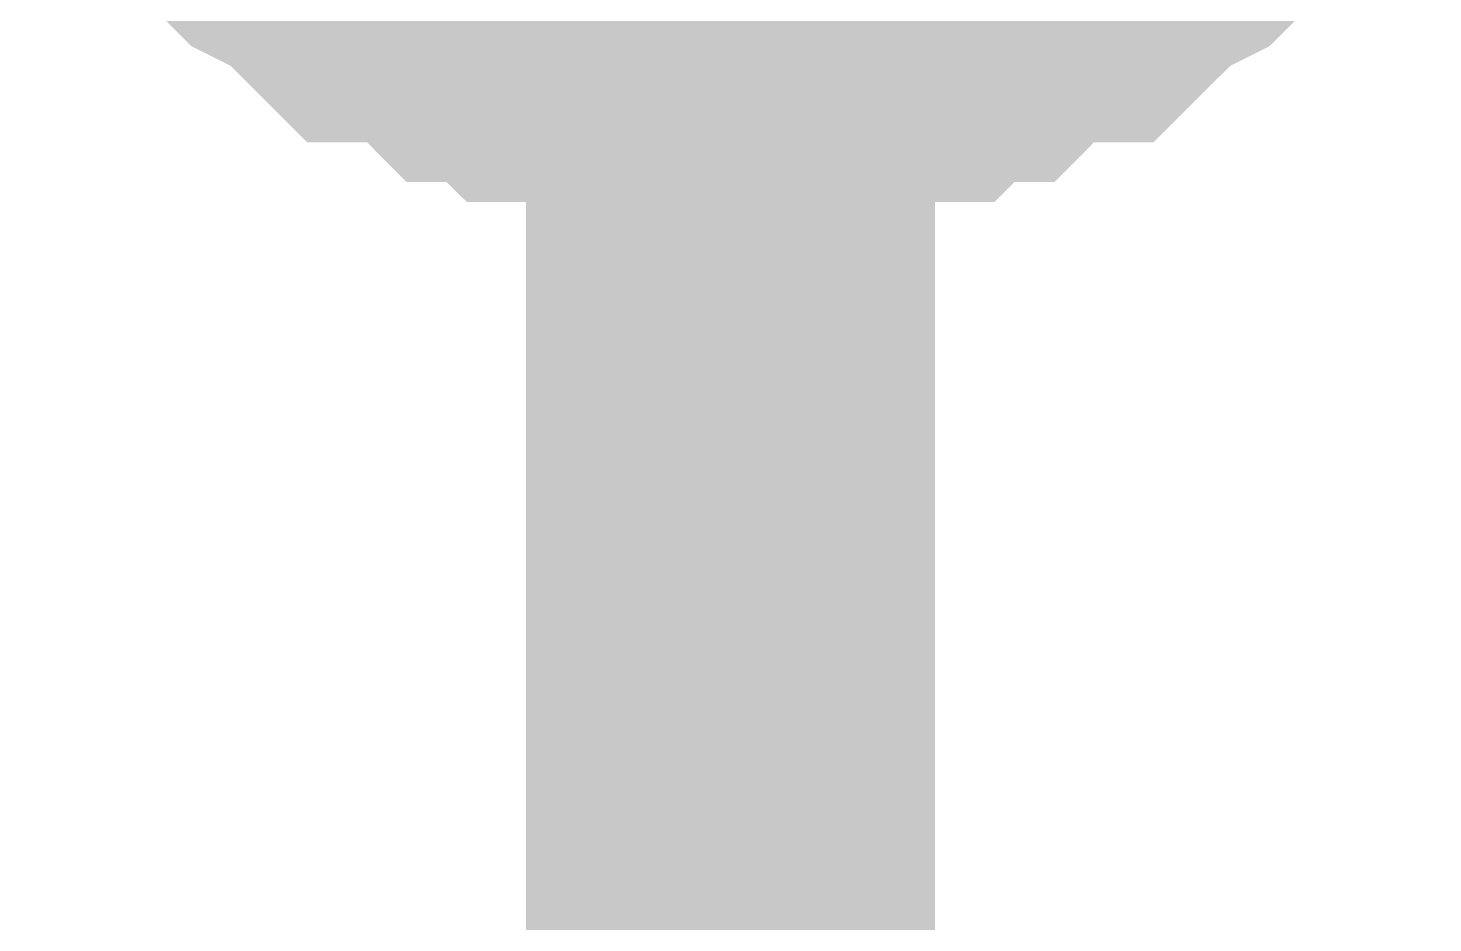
# Model space of a CAD drawing. Header units: inches. Extents: x 0 to 31.5, y 0 to 22.3.
# Drawn here: x 4.1825 to 4.22301, y 7.05347 to 7.07927 of the extents above; entities that cross this region are included whole.
import ezdxf

# ---------------------------------------------------------------- set-up
doc = ezdxf.new("R2010")
doc.units = ezdxf.units.IN
doc.header["$MEASUREMENT"] = 0
doc.layers.add('Sheet', color=255, linetype='Continuous')

msp = doc.modelspace()

# ---------------------------------------------------------------- linework, layer by layer
at = {"layer": 'Sheet'}
for points in [[(4.202756, 6.999761, 0.0118, 0.0118, 0), (4.202756, 7.099683, 0.0118, 0.0118, 0)], [(4.202756, 7.079584, 0.0118, 0.0118, 0), (4.201608, 7.079584, 0.0118, 0.0118, 0), (4.200459, 7.079584, 0.0118, 0.0118, 0), (4.199885, 7.079584, 0.0118, 0.0118, 0), (4.198737, 7.080158, 0.0118, 0.0118, 0), (4.197589, 7.080158, 0.0118, 0.0118, 0), (4.197014, 7.080732, 0.0118, 0.0118, 0), (4.195866, 7.080732, 0.0118, 0.0118, 0), (4.195292, 7.081307, 0.0118, 0.0118, 0), (4.194144, 7.081881, 0.0118, 0.0118, 0), (4.192995, 7.081881, 0.0118, 0.0118, 0), (4.192421, 7.082455, 0.0118, 0.0118, 0), (4.191847, 7.083029, 0.0118, 0.0118, 0), (4.190699, 7.083604, 0.0118, 0.0118, 0), (4.190125, 7.084178, 0.0118, 0.0118, 0), (4.189551, 7.084752, 0.0118, 0.0118, 0), (4.188402, 7.085327, 0.0118, 0.0118, 0)], [(4.202756, 7.079584, 0.0118, 0.0118, 0), (4.201608, 7.079584, 0.0118, 0.0118, 0), (4.200459, 7.079584, 0.0118, 0.0118, 0), (4.199885, 7.079584, 0.0118, 0.0118, 0), (4.198737, 7.080158, 0.0118, 0.0118, 0), (4.197589, 7.080158, 0.0118, 0.0118, 0), (4.197014, 7.080732, 0.0118, 0.0118, 0), (4.195866, 7.080732, 0.0118, 0.0118, 0), (4.195292, 7.081307, 0.0118, 0.0118, 0), (4.194144, 7.081881, 0.0118, 0.0118, 0), (4.192995, 7.081881, 0.0118, 0.0118, 0), (4.192421, 7.082455, 0.0118, 0.0118, 0), (4.191847, 7.083029, 0.0118, 0.0118, 0), (4.190699, 7.083604, 0.0118, 0.0118, 0), (4.190125, 7.084178, 0.0118, 0.0118, 0), (4.189551, 7.084752, 0.0118, 0.0118, 0), (4.188402, 7.085327, 0.0118, 0.0118, 0)], [(4.202756, 7.079584, 0.0118, 0.0118, 0), (4.201608, 7.079584, 0.0118, 0.0118, 0), (4.200459, 7.079584, 0.0118, 0.0118, 0), (4.199885, 7.079584, 0.0118, 0.0118, 0), (4.198737, 7.080158, 0.0118, 0.0118, 0), (4.197589, 7.080158, 0.0118, 0.0118, 0), (4.197014, 7.080732, 0.0118, 0.0118, 0), (4.195866, 7.080732, 0.0118, 0.0118, 0), (4.195292, 7.081307, 0.0118, 0.0118, 0), (4.194144, 7.081881, 0.0118, 0.0118, 0), (4.192995, 7.081881, 0.0118, 0.0118, 0), (4.192421, 7.082455, 0.0118, 0.0118, 0), (4.191847, 7.083029, 0.0118, 0.0118, 0), (4.190699, 7.083604, 0.0118, 0.0118, 0), (4.190125, 7.084178, 0.0118, 0.0118, 0), (4.189551, 7.084752, 0.0118, 0.0118, 0), (4.188402, 7.085327, 0.0118, 0.0118, 0)], [(4.202756, 7.079584, 0.0118, 0.0118, 0), (4.201608, 7.079584, 0.0118, 0.0118, 0), (4.200459, 7.079584, 0.0118, 0.0118, 0), (4.199885, 7.079584, 0.0118, 0.0118, 0), (4.198737, 7.080158, 0.0118, 0.0118, 0), (4.197589, 7.080158, 0.0118, 0.0118, 0), (4.197014, 7.080732, 0.0118, 0.0118, 0), (4.195866, 7.080732, 0.0118, 0.0118, 0), (4.195292, 7.081307, 0.0118, 0.0118, 0), (4.194144, 7.081881, 0.0118, 0.0118, 0), (4.192995, 7.081881, 0.0118, 0.0118, 0), (4.192421, 7.082455, 0.0118, 0.0118, 0), (4.191847, 7.083029, 0.0118, 0.0118, 0), (4.190699, 7.083604, 0.0118, 0.0118, 0), (4.190125, 7.084178, 0.0118, 0.0118, 0), (4.189551, 7.084752, 0.0118, 0.0118, 0), (4.188402, 7.085327, 0.0118, 0.0118, 0)], [(4.202756, 7.079584, 0.0118, 0.0118, 0), (4.201608, 7.079584, 0.0118, 0.0118, 0), (4.200459, 7.079584, 0.0118, 0.0118, 0), (4.199885, 7.079584, 0.0118, 0.0118, 0), (4.198737, 7.080158, 0.0118, 0.0118, 0), (4.197589, 7.080158, 0.0118, 0.0118, 0), (4.197014, 7.080732, 0.0118, 0.0118, 0), (4.195866, 7.080732, 0.0118, 0.0118, 0), (4.195292, 7.081307, 0.0118, 0.0118, 0), (4.194144, 7.081881, 0.0118, 0.0118, 0), (4.192995, 7.081881, 0.0118, 0.0118, 0), (4.192421, 7.082455, 0.0118, 0.0118, 0), (4.191847, 7.083029, 0.0118, 0.0118, 0), (4.190699, 7.083604, 0.0118, 0.0118, 0), (4.190125, 7.084178, 0.0118, 0.0118, 0), (4.189551, 7.084752, 0.0118, 0.0118, 0), (4.188402, 7.085327, 0.0118, 0.0118, 0)], [(4.202756, 7.079584, 0.0118, 0.0118, 0), (4.201608, 7.079584, 0.0118, 0.0118, 0), (4.200459, 7.079584, 0.0118, 0.0118, 0), (4.199885, 7.079584, 0.0118, 0.0118, 0), (4.198737, 7.080158, 0.0118, 0.0118, 0), (4.197589, 7.080158, 0.0118, 0.0118, 0), (4.197014, 7.080732, 0.0118, 0.0118, 0), (4.195866, 7.080732, 0.0118, 0.0118, 0), (4.195292, 7.081307, 0.0118, 0.0118, 0), (4.194144, 7.081881, 0.0118, 0.0118, 0), (4.192995, 7.081881, 0.0118, 0.0118, 0), (4.192421, 7.082455, 0.0118, 0.0118, 0), (4.191847, 7.083029, 0.0118, 0.0118, 0), (4.190699, 7.083604, 0.0118, 0.0118, 0), (4.190125, 7.084178, 0.0118, 0.0118, 0), (4.189551, 7.084752, 0.0118, 0.0118, 0), (4.188402, 7.085327, 0.0118, 0.0118, 0)], [(4.202756, 7.079584, 0.0118, 0.0118, 0), (4.201608, 7.079584, 0.0118, 0.0118, 0), (4.200459, 7.079584, 0.0118, 0.0118, 0), (4.199885, 7.079584, 0.0118, 0.0118, 0), (4.198737, 7.080158, 0.0118, 0.0118, 0), (4.197589, 7.080158, 0.0118, 0.0118, 0), (4.197014, 7.080732, 0.0118, 0.0118, 0), (4.195866, 7.080732, 0.0118, 0.0118, 0), (4.195292, 7.081307, 0.0118, 0.0118, 0), (4.194144, 7.081881, 0.0118, 0.0118, 0), (4.192995, 7.081881, 0.0118, 0.0118, 0), (4.192421, 7.082455, 0.0118, 0.0118, 0), (4.191847, 7.083029, 0.0118, 0.0118, 0), (4.190699, 7.083604, 0.0118, 0.0118, 0), (4.190125, 7.084178, 0.0118, 0.0118, 0), (4.189551, 7.084752, 0.0118, 0.0118, 0), (4.188402, 7.085327, 0.0118, 0.0118, 0)], [(4.202756, 7.079584, 0.0118, 0.0118, 0), (4.201608, 7.079584, 0.0118, 0.0118, 0), (4.200459, 7.079584, 0.0118, 0.0118, 0), (4.199885, 7.079584, 0.0118, 0.0118, 0), (4.198737, 7.080158, 0.0118, 0.0118, 0), (4.197589, 7.080158, 0.0118, 0.0118, 0), (4.197014, 7.080732, 0.0118, 0.0118, 0), (4.195866, 7.080732, 0.0118, 0.0118, 0), (4.195292, 7.081307, 0.0118, 0.0118, 0), (4.194144, 7.081881, 0.0118, 0.0118, 0), (4.192995, 7.081881, 0.0118, 0.0118, 0), (4.192421, 7.082455, 0.0118, 0.0118, 0), (4.191847, 7.083029, 0.0118, 0.0118, 0), (4.190699, 7.083604, 0.0118, 0.0118, 0), (4.190125, 7.084178, 0.0118, 0.0118, 0), (4.189551, 7.084752, 0.0118, 0.0118, 0), (4.188402, 7.085327, 0.0118, 0.0118, 0)], [(4.21711, 7.085327, 0.0118, 0.0118, 0), (4.215961, 7.084752, 0.0118, 0.0118, 0), (4.215387, 7.084178, 0.0118, 0.0118, 0), (4.214813, 7.083604, 0.0118, 0.0118, 0), (4.213665, 7.083029, 0.0118, 0.0118, 0), (4.213091, 7.082455, 0.0118, 0.0118, 0), (4.212516, 7.081881, 0.0118, 0.0118, 0), (4.211368, 7.081881, 0.0118, 0.0118, 0), (4.21022, 7.081307, 0.0118, 0.0118, 0), (4.209646, 7.080732, 0.0118, 0.0118, 0), (4.208497, 7.080732, 0.0118, 0.0118, 0), (4.207923, 7.080158, 0.0118, 0.0118, 0), (4.206775, 7.080158, 0.0118, 0.0118, 0), (4.205627, 7.079584, 0.0118, 0.0118, 0), (4.205052, 7.079584, 0.0118, 0.0118, 0), (4.203904, 7.079584, 0.0118, 0.0118, 0), (4.202756, 7.079584, 0.0118, 0.0118, 0)], [(4.21711, 7.085327, 0.0118, 0.0118, 0), (4.215961, 7.084752, 0.0118, 0.0118, 0), (4.215387, 7.084178, 0.0118, 0.0118, 0), (4.214813, 7.083604, 0.0118, 0.0118, 0), (4.213665, 7.083029, 0.0118, 0.0118, 0), (4.213091, 7.082455, 0.0118, 0.0118, 0), (4.212516, 7.081881, 0.0118, 0.0118, 0), (4.211368, 7.081881, 0.0118, 0.0118, 0), (4.21022, 7.081307, 0.0118, 0.0118, 0), (4.209646, 7.080732, 0.0118, 0.0118, 0), (4.208497, 7.080732, 0.0118, 0.0118, 0), (4.207923, 7.080158, 0.0118, 0.0118, 0), (4.206775, 7.080158, 0.0118, 0.0118, 0), (4.205627, 7.079584, 0.0118, 0.0118, 0), (4.205052, 7.079584, 0.0118, 0.0118, 0), (4.203904, 7.079584, 0.0118, 0.0118, 0), (4.202756, 7.079584, 0.0118, 0.0118, 0)], [(4.21711, 7.085327, 0.0118, 0.0118, 0), (4.215961, 7.084752, 0.0118, 0.0118, 0), (4.215387, 7.084178, 0.0118, 0.0118, 0), (4.214813, 7.083604, 0.0118, 0.0118, 0), (4.213665, 7.083029, 0.0118, 0.0118, 0), (4.213091, 7.082455, 0.0118, 0.0118, 0), (4.212516, 7.081881, 0.0118, 0.0118, 0), (4.211368, 7.081881, 0.0118, 0.0118, 0), (4.21022, 7.081307, 0.0118, 0.0118, 0), (4.209646, 7.080732, 0.0118, 0.0118, 0), (4.208497, 7.080732, 0.0118, 0.0118, 0), (4.207923, 7.080158, 0.0118, 0.0118, 0), (4.206775, 7.080158, 0.0118, 0.0118, 0), (4.205627, 7.079584, 0.0118, 0.0118, 0), (4.205052, 7.079584, 0.0118, 0.0118, 0), (4.203904, 7.079584, 0.0118, 0.0118, 0), (4.202756, 7.079584, 0.0118, 0.0118, 0)], [(4.21711, 7.085327, 0.0118, 0.0118, 0), (4.215961, 7.084752, 0.0118, 0.0118, 0), (4.215387, 7.084178, 0.0118, 0.0118, 0), (4.214813, 7.083604, 0.0118, 0.0118, 0), (4.213665, 7.083029, 0.0118, 0.0118, 0), (4.213091, 7.082455, 0.0118, 0.0118, 0), (4.212516, 7.081881, 0.0118, 0.0118, 0), (4.211368, 7.081881, 0.0118, 0.0118, 0), (4.21022, 7.081307, 0.0118, 0.0118, 0), (4.209646, 7.080732, 0.0118, 0.0118, 0), (4.208497, 7.080732, 0.0118, 0.0118, 0), (4.207923, 7.080158, 0.0118, 0.0118, 0), (4.206775, 7.080158, 0.0118, 0.0118, 0), (4.205627, 7.079584, 0.0118, 0.0118, 0), (4.205052, 7.079584, 0.0118, 0.0118, 0), (4.203904, 7.079584, 0.0118, 0.0118, 0), (4.202756, 7.079584, 0.0118, 0.0118, 0)], [(4.21711, 7.085327, 0.0118, 0.0118, 0), (4.215961, 7.084752, 0.0118, 0.0118, 0), (4.215387, 7.084178, 0.0118, 0.0118, 0), (4.214813, 7.083604, 0.0118, 0.0118, 0), (4.213665, 7.083029, 0.0118, 0.0118, 0), (4.213091, 7.082455, 0.0118, 0.0118, 0), (4.212516, 7.081881, 0.0118, 0.0118, 0), (4.211368, 7.081881, 0.0118, 0.0118, 0), (4.21022, 7.081307, 0.0118, 0.0118, 0), (4.209646, 7.080732, 0.0118, 0.0118, 0), (4.208497, 7.080732, 0.0118, 0.0118, 0), (4.207923, 7.080158, 0.0118, 0.0118, 0), (4.206775, 7.080158, 0.0118, 0.0118, 0), (4.205627, 7.079584, 0.0118, 0.0118, 0), (4.205052, 7.079584, 0.0118, 0.0118, 0), (4.203904, 7.079584, 0.0118, 0.0118, 0), (4.202756, 7.079584, 0.0118, 0.0118, 0)], [(4.21711, 7.085327, 0.0118, 0.0118, 0), (4.215961, 7.084752, 0.0118, 0.0118, 0), (4.215387, 7.084178, 0.0118, 0.0118, 0), (4.214813, 7.083604, 0.0118, 0.0118, 0), (4.213665, 7.083029, 0.0118, 0.0118, 0), (4.213091, 7.082455, 0.0118, 0.0118, 0), (4.212516, 7.081881, 0.0118, 0.0118, 0), (4.211368, 7.081881, 0.0118, 0.0118, 0), (4.21022, 7.081307, 0.0118, 0.0118, 0), (4.209646, 7.080732, 0.0118, 0.0118, 0), (4.208497, 7.080732, 0.0118, 0.0118, 0), (4.207923, 7.080158, 0.0118, 0.0118, 0), (4.206775, 7.080158, 0.0118, 0.0118, 0), (4.205627, 7.079584, 0.0118, 0.0118, 0), (4.205052, 7.079584, 0.0118, 0.0118, 0), (4.203904, 7.079584, 0.0118, 0.0118, 0), (4.202756, 7.079584, 0.0118, 0.0118, 0)], [(4.21711, 7.085327, 0.0118, 0.0118, 0), (4.215961, 7.084752, 0.0118, 0.0118, 0), (4.215387, 7.084178, 0.0118, 0.0118, 0), (4.214813, 7.083604, 0.0118, 0.0118, 0), (4.213665, 7.083029, 0.0118, 0.0118, 0), (4.213091, 7.082455, 0.0118, 0.0118, 0), (4.212516, 7.081881, 0.0118, 0.0118, 0), (4.211368, 7.081881, 0.0118, 0.0118, 0), (4.21022, 7.081307, 0.0118, 0.0118, 0), (4.209646, 7.080732, 0.0118, 0.0118, 0), (4.208497, 7.080732, 0.0118, 0.0118, 0), (4.207923, 7.080158, 0.0118, 0.0118, 0), (4.206775, 7.080158, 0.0118, 0.0118, 0), (4.205627, 7.079584, 0.0118, 0.0118, 0), (4.205052, 7.079584, 0.0118, 0.0118, 0), (4.203904, 7.079584, 0.0118, 0.0118, 0), (4.202756, 7.079584, 0.0118, 0.0118, 0)], [(4.21711, 7.085327, 0.0118, 0.0118, 0), (4.215961, 7.084752, 0.0118, 0.0118, 0), (4.215387, 7.084178, 0.0118, 0.0118, 0), (4.214813, 7.083604, 0.0118, 0.0118, 0), (4.213665, 7.083029, 0.0118, 0.0118, 0), (4.213091, 7.082455, 0.0118, 0.0118, 0), (4.212516, 7.081881, 0.0118, 0.0118, 0), (4.211368, 7.081881, 0.0118, 0.0118, 0), (4.21022, 7.081307, 0.0118, 0.0118, 0), (4.209646, 7.080732, 0.0118, 0.0118, 0), (4.208497, 7.080732, 0.0118, 0.0118, 0), (4.207923, 7.080158, 0.0118, 0.0118, 0), (4.206775, 7.080158, 0.0118, 0.0118, 0), (4.205627, 7.079584, 0.0118, 0.0118, 0), (4.205052, 7.079584, 0.0118, 0.0118, 0), (4.203904, 7.079584, 0.0118, 0.0118, 0), (4.202756, 7.079584, 0.0118, 0.0118, 0)], [(4.202756, 7.079584, 0.0039, 0.0039, 0), (4.201608, 7.079584, 0.0039, 0.0039, 0), (4.200459, 7.079584, 0.0039, 0.0039, 0), (4.199885, 7.079584, 0.0039, 0.0039, 0), (4.198737, 7.080158, 0.0039, 0.0039, 0), (4.197589, 7.080158, 0.0039, 0.0039, 0), (4.197014, 7.080732, 0.0039, 0.0039, 0), (4.195866, 7.080732, 0.0039, 0.0039, 0), (4.195292, 7.081307, 0.0039, 0.0039, 0)], [(4.202756, 7.079584, 0.0039, 0.0039, 0), (4.201608, 7.079584, 0.0039, 0.0039, 0), (4.200459, 7.079584, 0.0039, 0.0039, 0), (4.199885, 7.079584, 0.0039, 0.0039, 0), (4.198737, 7.080158, 0.0039, 0.0039, 0), (4.197589, 7.080158, 0.0039, 0.0039, 0), (4.197014, 7.080732, 0.0039, 0.0039, 0), (4.195866, 7.080732, 0.0039, 0.0039, 0), (4.195292, 7.081307, 0.0039, 0.0039, 0)], [(4.202756, 7.079584, 0.0039, 0.0039, 0), (4.201608, 7.079584, 0.0039, 0.0039, 0), (4.200459, 7.079584, 0.0039, 0.0039, 0), (4.199885, 7.079584, 0.0039, 0.0039, 0), (4.198737, 7.080158, 0.0039, 0.0039, 0), (4.197589, 7.080158, 0.0039, 0.0039, 0), (4.197014, 7.080732, 0.0039, 0.0039, 0), (4.195866, 7.080732, 0.0039, 0.0039, 0), (4.195292, 7.081307, 0.0039, 0.0039, 0)], [(4.202756, 7.079584, 0.0039, 0.0039, 0), (4.201608, 7.079584, 0.0039, 0.0039, 0), (4.200459, 7.079584, 0.0039, 0.0039, 0), (4.199885, 7.079584, 0.0039, 0.0039, 0), (4.198737, 7.080158, 0.0039, 0.0039, 0), (4.197589, 7.080158, 0.0039, 0.0039, 0), (4.197014, 7.080732, 0.0039, 0.0039, 0), (4.195866, 7.080732, 0.0039, 0.0039, 0), (4.195292, 7.081307, 0.0039, 0.0039, 0)], [(4.202756, 7.079584, 0.0039, 0.0039, 0), (4.201608, 7.079584, 0.0039, 0.0039, 0), (4.200459, 7.079584, 0.0039, 0.0039, 0), (4.199885, 7.079584, 0.0039, 0.0039, 0), (4.198737, 7.080158, 0.0039, 0.0039, 0), (4.197589, 7.080158, 0.0039, 0.0039, 0), (4.197014, 7.080732, 0.0039, 0.0039, 0), (4.195866, 7.080732, 0.0039, 0.0039, 0), (4.195292, 7.081307, 0.0039, 0.0039, 0)], [(4.202756, 7.079584, 0.0039, 0.0039, 0), (4.201608, 7.079584, 0.0039, 0.0039, 0), (4.200459, 7.079584, 0.0039, 0.0039, 0), (4.199885, 7.079584, 0.0039, 0.0039, 0), (4.198737, 7.080158, 0.0039, 0.0039, 0), (4.197589, 7.080158, 0.0039, 0.0039, 0), (4.197014, 7.080732, 0.0039, 0.0039, 0), (4.195866, 7.080732, 0.0039, 0.0039, 0), (4.195292, 7.081307, 0.0039, 0.0039, 0)], [(4.202756, 7.079584, 0.0039, 0.0039, 0), (4.201608, 7.079584, 0.0039, 0.0039, 0), (4.200459, 7.079584, 0.0039, 0.0039, 0), (4.199885, 7.079584, 0.0039, 0.0039, 0), (4.198737, 7.080158, 0.0039, 0.0039, 0), (4.197589, 7.080158, 0.0039, 0.0039, 0), (4.197014, 7.080732, 0.0039, 0.0039, 0), (4.195866, 7.080732, 0.0039, 0.0039, 0), (4.195292, 7.081307, 0.0039, 0.0039, 0)], [(4.202756, 7.079584, 0.0039, 0.0039, 0), (4.201608, 7.079584, 0.0039, 0.0039, 0), (4.200459, 7.079584, 0.0039, 0.0039, 0), (4.199885, 7.079584, 0.0039, 0.0039, 0), (4.198737, 7.080158, 0.0039, 0.0039, 0), (4.197589, 7.080158, 0.0039, 0.0039, 0), (4.197014, 7.080732, 0.0039, 0.0039, 0), (4.195866, 7.080732, 0.0039, 0.0039, 0), (4.195292, 7.081307, 0.0039, 0.0039, 0)], [(4.21022, 7.081307, 0.0039, 0.0039, 0), (4.209646, 7.080732, 0.0039, 0.0039, 0), (4.208497, 7.080732, 0.0039, 0.0039, 0), (4.207923, 7.080158, 0.0039, 0.0039, 0), (4.206775, 7.080158, 0.0039, 0.0039, 0), (4.205627, 7.079584, 0.0039, 0.0039, 0), (4.205052, 7.079584, 0.0039, 0.0039, 0), (4.203904, 7.079584, 0.0039, 0.0039, 0), (4.202756, 7.079584, 0.0039, 0.0039, 0)], [(4.21022, 7.081307, 0.0039, 0.0039, 0), (4.209646, 7.080732, 0.0039, 0.0039, 0), (4.208497, 7.080732, 0.0039, 0.0039, 0), (4.207923, 7.080158, 0.0039, 0.0039, 0), (4.206775, 7.080158, 0.0039, 0.0039, 0), (4.205627, 7.079584, 0.0039, 0.0039, 0), (4.205052, 7.079584, 0.0039, 0.0039, 0), (4.203904, 7.079584, 0.0039, 0.0039, 0), (4.202756, 7.079584, 0.0039, 0.0039, 0)], [(4.21022, 7.081307, 0.0039, 0.0039, 0), (4.209646, 7.080732, 0.0039, 0.0039, 0), (4.208497, 7.080732, 0.0039, 0.0039, 0), (4.207923, 7.080158, 0.0039, 0.0039, 0), (4.206775, 7.080158, 0.0039, 0.0039, 0), (4.205627, 7.079584, 0.0039, 0.0039, 0), (4.205052, 7.079584, 0.0039, 0.0039, 0), (4.203904, 7.079584, 0.0039, 0.0039, 0), (4.202756, 7.079584, 0.0039, 0.0039, 0)], [(4.21022, 7.081307, 0.0039, 0.0039, 0), (4.209646, 7.080732, 0.0039, 0.0039, 0), (4.208497, 7.080732, 0.0039, 0.0039, 0), (4.207923, 7.080158, 0.0039, 0.0039, 0), (4.206775, 7.080158, 0.0039, 0.0039, 0), (4.205627, 7.079584, 0.0039, 0.0039, 0), (4.205052, 7.079584, 0.0039, 0.0039, 0), (4.203904, 7.079584, 0.0039, 0.0039, 0), (4.202756, 7.079584, 0.0039, 0.0039, 0)], [(4.21022, 7.081307, 0.0039, 0.0039, 0), (4.209646, 7.080732, 0.0039, 0.0039, 0), (4.208497, 7.080732, 0.0039, 0.0039, 0), (4.207923, 7.080158, 0.0039, 0.0039, 0), (4.206775, 7.080158, 0.0039, 0.0039, 0), (4.205627, 7.079584, 0.0039, 0.0039, 0), (4.205052, 7.079584, 0.0039, 0.0039, 0), (4.203904, 7.079584, 0.0039, 0.0039, 0), (4.202756, 7.079584, 0.0039, 0.0039, 0)], [(4.21022, 7.081307, 0.0039, 0.0039, 0), (4.209646, 7.080732, 0.0039, 0.0039, 0), (4.208497, 7.080732, 0.0039, 0.0039, 0), (4.207923, 7.080158, 0.0039, 0.0039, 0), (4.206775, 7.080158, 0.0039, 0.0039, 0), (4.205627, 7.079584, 0.0039, 0.0039, 0), (4.205052, 7.079584, 0.0039, 0.0039, 0), (4.203904, 7.079584, 0.0039, 0.0039, 0), (4.202756, 7.079584, 0.0039, 0.0039, 0)], [(4.21022, 7.081307, 0.0039, 0.0039, 0), (4.209646, 7.080732, 0.0039, 0.0039, 0), (4.208497, 7.080732, 0.0039, 0.0039, 0), (4.207923, 7.080158, 0.0039, 0.0039, 0), (4.206775, 7.080158, 0.0039, 0.0039, 0), (4.205627, 7.079584, 0.0039, 0.0039, 0), (4.205052, 7.079584, 0.0039, 0.0039, 0), (4.203904, 7.079584, 0.0039, 0.0039, 0), (4.202756, 7.079584, 0.0039, 0.0039, 0)], [(4.21022, 7.081307, 0.0039, 0.0039, 0), (4.209646, 7.080732, 0.0039, 0.0039, 0), (4.208497, 7.080732, 0.0039, 0.0039, 0), (4.207923, 7.080158, 0.0039, 0.0039, 0), (4.206775, 7.080158, 0.0039, 0.0039, 0), (4.205627, 7.079584, 0.0039, 0.0039, 0), (4.205052, 7.079584, 0.0039, 0.0039, 0), (4.203904, 7.079584, 0.0039, 0.0039, 0), (4.202756, 7.079584, 0.0039, 0.0039, 0)]]:
    msp.add_lwpolyline(points, format="xyseb", dxfattribs=at)

doc.saveas('drawing.dxf')
